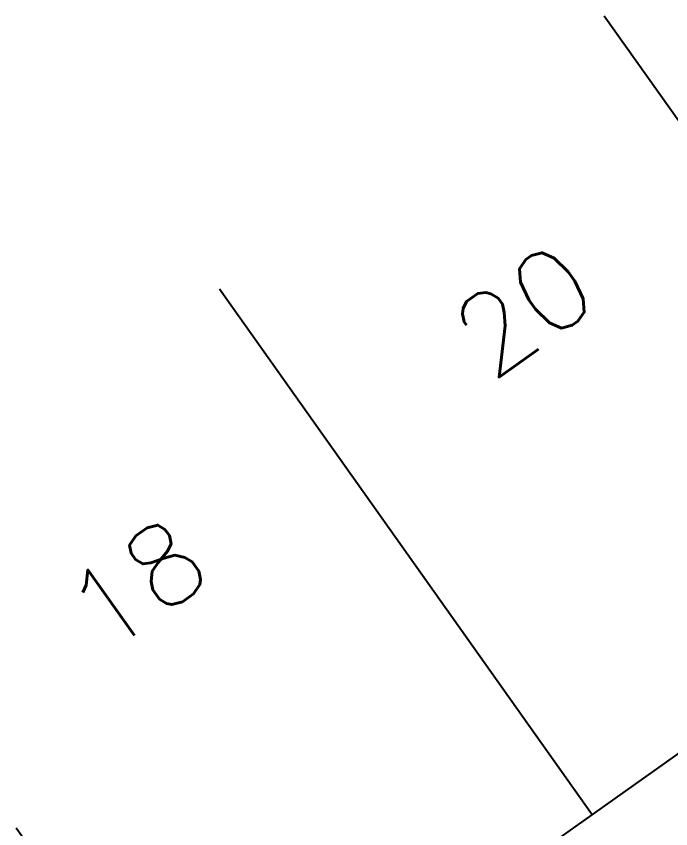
# Model space of a CAD drawing. Header units: millimetres. Extents: x 134000 to 135000, y 131000 to 132000.
# Drawn here: x 134209.75 to 134219.91, y 131415.99 to 131428.61 of the extents above; entities that cross this region are included whole.
import ezdxf
from ezdxf.enums import TextEntityAlignment as Align

# ---------------------------------------------------------------- set-up
doc = ezdxf.new("R2010")
doc.units = ezdxf.units.MM
for name, color, linetype in [('W0100', 7, 'CONTINUOUS'), ('W0991', 7, 'CONTINUOUS'), ('W1102', 7, 'CONTINUOUS')]:
    doc.layers.add(name, color=color, linetype=linetype)
doc.styles.get("Standard").update_dxf_attribs({"font": 'romans.shx', "width": 0.85})

msp = doc.modelspace()

# ---------------------------------------------------------------- linework, layer by layer
at = {"layer": 'W0100'}
msp.add_lwpolyline([(134209.751, 131416.007), (134212.642, 131411.927), (134218.689, 131416.212), (134224.662, 131420.448)], dxfattribs=at)
at = {"layer": 'W1102'}
for p, q in [((134224.662, 131420.448), (134218.878, 131428.605)), ((134218.689, 131416.212), (134212.908, 131424.371))]:
    msp.add_line(p, q, dxfattribs=at)

# ---------------------------------------------------------------- texts
at = {"layer": 'W0991'}
for s, rotation, p in [('20', 35.3421, (134217.627, 131424.04)), ('18', 35.3202, (134211.618, 131419.781))]:
    msp.add_text(s, height=1.25, rotation=rotation, dxfattribs=at).set_placement(p, align=Align.MIDDLE)

doc.saveas('drawing.dxf')
